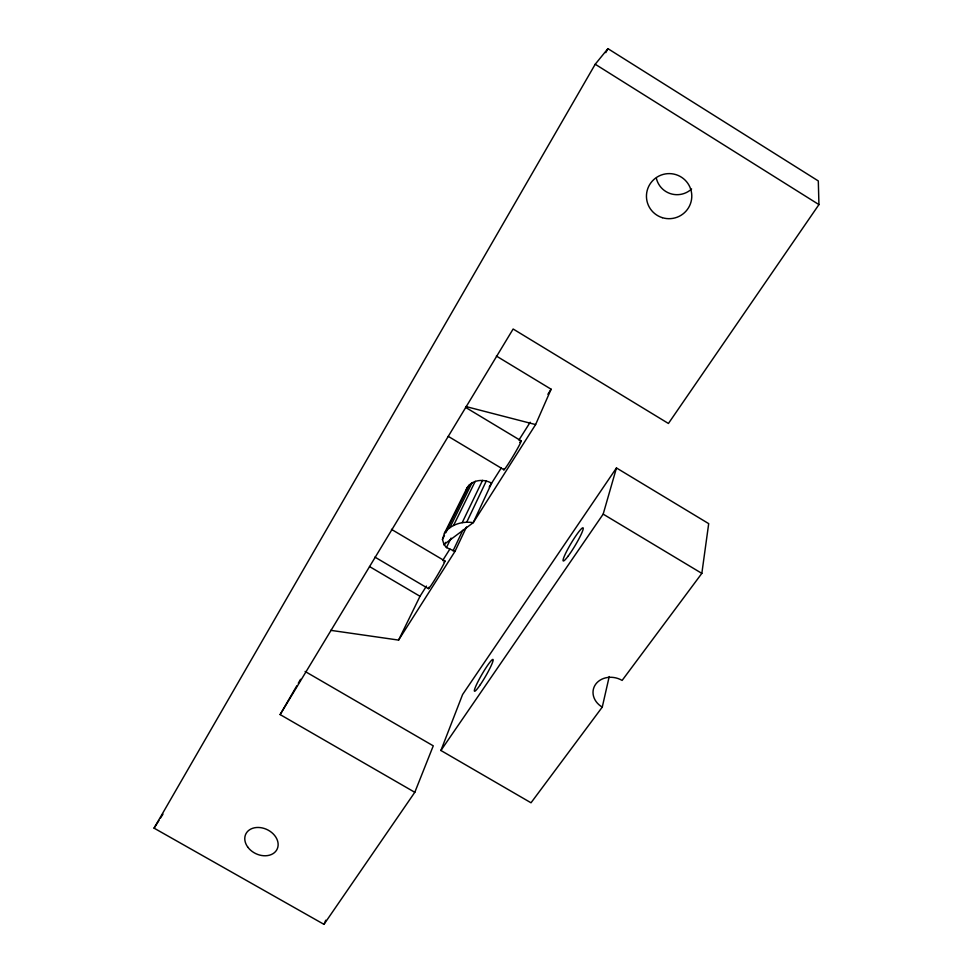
<?xml version="1.0" encoding="UTF-8"?>
<svg xmlns="http://www.w3.org/2000/svg" width="973" height="973" viewBox="0 0 973 973"><rect width="100%" height="100%" fill="white"/><g stroke="black" fill="none" stroke-linecap="round" stroke-linejoin="round"><path stroke-width="1.46" d="M602.263 707.116A19.338 16.286 14.2 0 1 595.78 684.092A19.338 16.286 14.2 0 1 622.124 680.419L701.837 573.377L708.697 523.632L616.468 467.952L462.589 694.54L440.915 750.487L531.015 802.786L602.263 707.116L609.22 676.551M440.915 750.487L603.175 514.133L616.468 467.952M443.98 544.491L442.46 539.431L444.442 533.216L467.113 487.692C472.197 479.665 483.849 478.546 491.596 483.216L473.243 522.659L443.98 544.491L446.461 547.58L455.011 551.338L466.493 527.001M466.249 490.258L467.113 487.692M414.802 792.302L280.139 714.583L513.136 329.008L668.427 423.474L818.938 204.598L818.305 180.942L607.918 48.65L595.221 64.242L154.062 828.145L323.985 924.35L414.802 792.302L433.265 745.841L305.108 671.455M323.985 924.35L325.773 920.215M444.442 533.216C450.706 524.289 462.807 520.956 473.243 522.659L535.612 424.569L551.107 389.212L496.364 356.033M453.029 550.876L462.795 530.309M466.76 522.136L486.293 480.978M462.224 522.61L482.535 480.37M446.461 547.58L451.058 538.105M453.576 525.432L475.225 481.331M330.686 630.334L398.589 640.088L420.008 596.291L426.478 586.087M444.272 545.05L445.585 542.375M449.854 527.658L472.002 482.863M446.765 530.285L469.254 485.016M442.46 539.431L444.454 535.43M445.768 532.766L447.094 530.103M605.79 52.651L607.918 48.65M280.139 714.583L296.789 685.831M298.297 683.216L300.572 679.288M442.63 560.557L449.903 549.064M489.212 486.974L501.253 467.977M518.937 440.027L530.2 422.246M547.896 394.296L551.107 389.212M398.589 640.088L455.011 551.338M154.062 828.145L158.927 820.519M160.545 817.977L162.978 814.158M465.836 406.532L535.612 424.569M374.897 557.091L428.497 588.701M369.497 566.541L420.008 596.291M391.438 529.348L444.929 561.007M448.261 436.366L503.965 469.764M465.544 407.371L521.127 440.83M603.175 514.133L701.837 573.377M595.221 64.242L818.938 204.598M691.596 189.005A21.455 21.297 -43 0 1 656.361 178.302M443.919 562.041A16.103 0.827 -59.3 0 1 437.351 575.396A16.103 0.827 -59.3 0 1 428.971 587.23M519.74 442.46A16.882 0.912 -59.1 0 1 514.085 454.513A16.882 0.912 -59.1 0 1 504.123 468.767M662.309 217.672A22.683 22.537 -12.7 0 0 691.256 191.207A22.683 22.537 -12.7 0 0 653.795 179.579A22.683 22.537 -12.7 0 0 662.309 217.672M247.701 847.009A17.392 13.281 25.9 0 0 276.514 850.268A17.392 13.281 25.9 0 0 260.156 827.585A17.392 13.281 25.9 0 0 247.701 847.009M480.346 684.627A18.341 2.043 -59.8 0 0 493.043 659.499A18.341 2.043 -59.8 0 0 477.901 681.781A18.341 2.043 -59.8 0 0 480.346 684.627M568.135 556.13A19.29 2.299 -59.1 0 0 583.241 528.339A19.29 2.299 -59.1 0 0 568.074 548.614A19.29 2.299 -59.1 0 0 568.135 556.13"/></g></svg>
